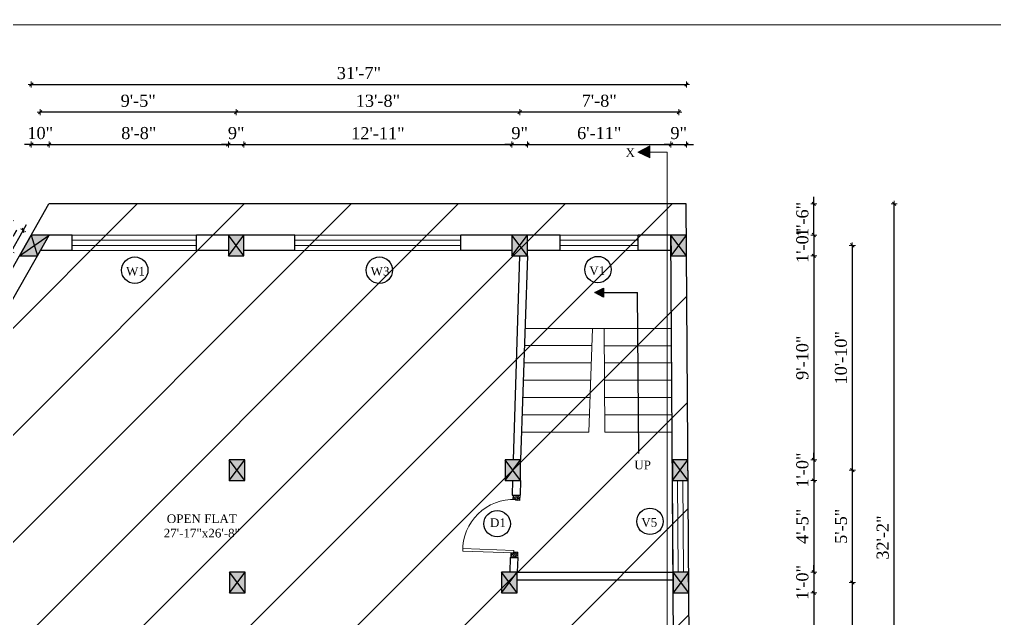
# Model space of a CAD drawing. Header units: inches. Extents: x 6873 to 34015, y -4010 to 8204.
# Drawn here: x 16702 to 17266, y 1274 to 1620 of the extents above; entities that cross this region are included whole.
import ezdxf

# ---------------------------------------------------------------- set-up
doc = ezdxf.new("R2010")
doc.units = ezdxf.units.IN
doc.header["$LTSCALE"] = 5
doc.header["$MEASUREMENT"] = 0
for name, color, linetype, lineweight in [('A-WALL', 7, 'Continuous', 9), ('Dimension', 7, 'Continuous', 18), ('DOOR', 62, 'Continuous', 0), ('Dw', 2, 'Continuous', 18), ('ele1', 21, 'Continuous', 20), ('tefriş', 30, 'Continuous', 9)]:
    doc.layers.add(name, color=color, linetype=linetype, lineweight=lineweight)
doc.layers.add('dim line', color=7, linetype='Continuous', lineweight=15, true_color=0xfab2b2)
doc.layers.add('TEXT', color=6, linetype='Continuous')
doc.layers.add('WALL', color=7, linetype='Continuous')
doc.styles.add('ordinary', font='times.ttf')
doc.dimstyles.new('Copy of 96', dxfattribs={"dimtxt": 7, "dimasz": 4, "dimexe": 0.5, "dimexo": 0.5, "dimgap": 3, "dimtad": 1, "dimdec": 1, "dimzin": 11, "dimdsep": 46, "dimlunit": 4, "dimtxsty": 'ordinary', "dimblk": 'OBLIQUE', "dimcen": 0.09, "dimse1": 1, "dimse2": 1, "dimclrt": 6, "dimazin": 0, "dimtfac": 1, "dimtdec": 1, "dimtix": 1, "dimtmove": 2, "dimatfit": 3, "dimldrblk": 'leader', "dimfxl": 0.5, "dimfxlon": 1, "dimtolj": 1, "dimtzin": 0, "dimarcsym": 0})

# ---------------------------------------------------------------- blocks, each defined once
blk = doc.blocks.new('C1a')
at = {"color": 1, "ltscale": 5}
for p, q in [((18657.75, 4625.76), (18648.75, 4625.76)), ((18648.75, 4625.76), (18648.82, 4613.76)), ((18657.82, 4613.76), (18657.75, 4625.76)), ((18648.82, 4613.76), (18657.82, 4613.76))]:
    blk.add_line(p, q, dxfattribs=at)
blk = doc.blocks.new('c2a')
at = {"color": 1, "ltscale": 5}
for p, q in [((18091.63, 4625.76), (18084.82, 4613.76)), ((18101.98, 4625.76), (18091.63, 4625.76)), ((18095.17, 4613.76), (18101.98, 4625.76)), ((18084.82, 4613.76), (18095.17, 4613.76))]:
    blk.add_line(p, q, dxfattribs=at)
blk = doc.blocks.new('A$C27B36B59')
at = {"layer": 'DOOR'}
for p, q in [((0, 4), (0, 0)), ((2.5, 4), (0, 4)), ((0, 0), (3, 0)), ((2.5, 2.5), (2.5, 4)), ((3, 2.5), (2.5, 2.5)), ((3, 0), (3, 2.5))]:
    blk.add_line(p, q, dxfattribs=at)
for centre, radius, start, end in [((-1.4, -0.54), 4.75, 22.1411, 72.838), ((1.34, 2.09), 1.64, 45.138, 144.8948), ((2.21, 0.3), 2.49, 83.3149, 152.658), ((0.13, 0.37), 2.05, 349.4875, 93.6805), ((1.96, -0.47), 2.01, 58.7447, 166.495), ((-0.06, 0.32), 1.13, 343.542, 86.947), ((2.08, -0.4), 1.17, 38.2816, 160.1519)]:
    blk.add_arc(centre, radius, start, end, dxfattribs=at)
blk = doc.blocks.new('D2')
at = {"layer": 'DOOR'}
for p, q in [((74473.95, 24047.59), (74473.95, 24018.09)), ((74473.95, 24047.59), (74475.45, 24047.59)), ((74475.45, 24047.59), (74475.45, 24018.13))]:
    blk.add_line(p, q, dxfattribs=at)
blk.add_arc((74473.95, 24047.59), 29.5, 180, 272.9146, dxfattribs=at)
at = {"layer": 'DOOR', "xscale": -1, "rotation": 180}
blk.add_blockref('A$C27B36B59', (74441.95, 24050.09), dxfattribs=at)
at = {"layer": 'DOOR', "rotation": 180}
blk.add_blockref('A$C27B36B59', (74477.95, 24050.09), dxfattribs=at)
blk = doc.blocks.new('x-x')
at = {"ltscale": 5}
for points in [[(11364.03, -701.52), (11364.03, -694.51), (11357.15, -698.09)], [(11364.03, -1135.52), (11364.03, -1128.51), (11357.15, -1132.09)]]:
    blk.add_hatch(color=256, dxfattribs=at).paths.add_polyline_path(points)
for p, q in [((11364.03, -694.51), (11357.15, -698.09)), ((11357.15, -698.09), (11364.03, -701.52)), ((11364.03, -701.52), (11364.03, -694.51)), ((11374.13, -698.09), (11364.03, -698.09)), ((11374.13, -698.09), (11374.13, -1132.09)), ((11364.03, -1128.51), (11357.15, -1132.09)), ((11357.15, -1132.09), (11364.03, -1135.52)), ((11364.03, -1135.52), (11364.03, -1128.51)), ((11374.13, -1132.09), (11364.03, -1132.09))]:
    blk.add_line(p, q, dxfattribs=at)
at = {"layer": 'A-WALL', "color": 1, "ltscale": 5}
blk.add_line((11374.13, -1120.09), (11374.13, -1132.09), dxfattribs=at)
at = {"layer": 'TEXT', "style": 'ordinary'}
for p in [(11350.08, -700.97), (11350.08, -1134.1)]:
    blk.add_text('X', height=5, dxfattribs=at).set_placement(p)
blk = doc.blocks.new('oblique')
at = {"color": 0, "lineweight": -2}
blk.add_line((0.25, 0.25), (-0.25, -0.25), dxfattribs=at)
at = {"layer": 'dim line', "lineweight": 9}
for p, q in [((-0.4375, 0), (0.4375, 0)), ((0, 0.4375), (0, -0.4375))]:
    blk.add_line(p, q, dxfattribs=at)
blk = doc.blocks.new('*D130')
at = {"layer": 'A-WALL', "color": 0, "lineweight": -2, "ltscale": 50, "transparency": 16777216}
for p, q in [((16704.02, 1498), (16706, 1501.48)), ((16697.21, 1486), (16704.02, 1498)), ((16697.21, 1486), (16695.24, 1482.53))]:
    blk.add_line(p, q, dxfattribs=at)
at = {"layer": 'Defpoints', "color": 0, "ltscale": 50, "transparency": 16777216}
for p in [(16704.02, 1498), (16708.67, 1495.37), (16701.86, 1483.37)]:
    blk.add_point(p, dxfattribs=at)
at = {"layer": 'A-WALL', "color": 0, "lineweight": -2, "ltscale": 50, "transparency": 16777216, "xscale": 4, "yscale": 4, "zscale": 4}
for p, rotation in [((16704.02, 1498), 240.4114854943304), ((16697.21, 1486), 60.41148549433034)]:
    blk.add_blockref('oblique', p, dxfattribs=dict(at, rotation=rotation))
at = {"layer": 'A-WALL', "color": 6, "ltscale": 50, "transparency": 16777216, "insert": (16694.97, 1495.21), "char_height": 7, "attachment_point": 5, "rotation": 60.4115, "style": 'ordinary'}
blk.add_mtext('\\A1;1\'-2"', dxfattribs=at)
blk = doc.blocks.new('_OBLIQUE')
at = {"color": 0, "linetype": 'ByBlock'}
blk.add_line((-0.5, -0.5), (0.5, 0.5), dxfattribs=at)
blk = doc.blocks.new('leader')
at = {"layer": 'Dimension'}
for p, q in [((0, -4.33), (0, 4.33)), ((-4.42, 0), (4.42, 0))]:
    blk.add_line(p, q, dxfattribs=at)
blk = doc.blocks.new('*D131')
at = {"layer": 'A-WALL', "color": 0, "lineweight": -2, "ltscale": 50, "transparency": 16777216}
blk.add_line((16685.13, 1500.8), (16574.41, 1305.8), dxfattribs=at)
at = {"layer": 'Defpoints', "color": 0, "ltscale": 50, "transparency": 16777216}
for p in [(16705.26, 1489.37), (16574.41, 1305.8), (16594.54, 1294.37)]:
    blk.add_point(p, dxfattribs=at)
at = {"layer": 'A-WALL', "color": 0, "lineweight": -2, "ltscale": 50, "transparency": 16777216, "xscale": 4, "yscale": 4, "zscale": 4}
for p, rotation in [((16685.13, 1500.8), 60.41148549426831), ((16574.41, 1305.8), 240.4114854942683)]:
    blk.add_blockref('oblique', p, dxfattribs=dict(at, rotation=rotation))
at = {"layer": 'A-WALL', "color": 6, "ltscale": 50, "transparency": 16777216, "insert": (16624.06, 1406.54), "char_height": 7, "attachment_point": 5, "rotation": 60.4115, "style": 'ordinary'}
blk.add_mtext('\\A1;18\'-8"', dxfattribs=at)
blk = doc.blocks.new('*D133')
at = {"layer": 'A-WALL', "color": 0, "lineweight": -2, "ltscale": 50, "transparency": 16777216}
blk.add_line((16482.38, 1176.88), (16674.3, 1514.88), dxfattribs=at)
at = {"layer": 'Defpoints', "color": 0, "ltscale": 50, "transparency": 16777216}
for p in [(16674.3, 1514.88), (16708.67, 1495.37), (16516.75, 1157.37)]:
    blk.add_point(p, dxfattribs=at)
at = {"layer": 'A-WALL', "color": 0, "lineweight": -2, "ltscale": 50, "transparency": 16777216, "xscale": 4, "yscale": 4, "zscale": 4}
for p, rotation in [((16674.3, 1514.88), 60.41148549426792), ((16482.38, 1176.88), 240.4114854942679)]:
    blk.add_blockref('oblique', p, dxfattribs=dict(at, rotation=rotation))
at = {"layer": 'A-WALL', "color": 6, "ltscale": 50, "transparency": 16777216, "insert": (16572.63, 1349.12), "char_height": 7, "attachment_point": 5, "rotation": 60.4115, "style": 'ordinary'}
blk.add_mtext('\\A1;32\'-5"', dxfattribs=at)
blk = doc.blocks.new('*D134')
at = {"layer": 'A-WALL', "color": 0, "lineweight": -2, "ltscale": 50, "transparency": 16777216}
for p, q in [((16708.67, 1547.74), (16704.67, 1547.74)), ((16708.67, 1547.74), (16719.02, 1547.74)), ((16719.02, 1547.74), (16723.02, 1547.74))]:
    blk.add_line(p, q, dxfattribs=at)
at = {"layer": 'Defpoints', "color": 0, "ltscale": 50, "transparency": 16777216}
for p in [(16719.02, 1547.74), (16708.67, 1495.37), (16719.02, 1495.37)]:
    blk.add_point(p, dxfattribs=at)
at = {"layer": 'A-WALL', "color": 0, "lineweight": -2, "ltscale": 50, "transparency": 16777216, "xscale": 4, "yscale": 4, "zscale": 4}
blk.add_blockref('oblique', (16708.67, 1547.74), dxfattribs=at)
at = {"layer": 'A-WALL', "color": 0, "lineweight": -2, "ltscale": 50, "transparency": 16777216, "xscale": 4, "yscale": 4, "zscale": 4, "rotation": 180}
blk.add_blockref('oblique', (16719.02, 1547.74), dxfattribs=at)
at = {"layer": 'A-WALL', "color": 6, "ltscale": 50, "transparency": 16777216, "insert": (16713.84, 1554.3), "char_height": 7, "attachment_point": 5, "style": 'ordinary'}
blk.add_mtext('\\A1;10"', dxfattribs=at)
blk = doc.blocks.new('*D135')
at = {"layer": 'A-WALL', "color": 0, "lineweight": -2, "ltscale": 50, "transparency": 16777216}
blk.add_line((16719.02, 1547.74), (16822.67, 1547.74), dxfattribs=at)
at = {"layer": 'Defpoints', "color": 0, "ltscale": 50, "transparency": 16777216}
for p in [(16822.67, 1547.74), (16719.02, 1495.37), (16822.67, 1495.37)]:
    blk.add_point(p, dxfattribs=at)
at = {"layer": 'A-WALL', "color": 0, "lineweight": -2, "ltscale": 50, "transparency": 16777216, "xscale": 4, "yscale": 4, "zscale": 4}
for p, rotation in [((16719.02, 1547.74), 180.0000000000261), ((16822.67, 1547.74), 2.605510395054913e-11)]:
    blk.add_blockref('oblique', p, dxfattribs=dict(at, rotation=rotation))
at = {"layer": 'A-WALL', "color": 6, "ltscale": 50, "transparency": 16777216, "insert": (16770.84, 1554.3), "char_height": 7, "attachment_point": 5, "style": 'ordinary'}
blk.add_mtext('\\A1;8\'-8"', dxfattribs=at)
blk = doc.blocks.new('*D136')
at = {"layer": 'A-WALL', "color": 0, "lineweight": -2, "ltscale": 50, "transparency": 16777216}
for p, q in [((16822.67, 1547.74), (16818.67, 1547.74)), ((16822.67, 1547.74), (16831.67, 1547.74)), ((16831.67, 1547.74), (16835.67, 1547.74))]:
    blk.add_line(p, q, dxfattribs=at)
at = {"layer": 'Defpoints', "color": 0, "ltscale": 50, "transparency": 16777216}
for p in [(16831.67, 1547.74), (16822.67, 1495.37), (16831.67, 1495.37)]:
    blk.add_point(p, dxfattribs=at)
at = {"layer": 'A-WALL', "color": 0, "lineweight": -2, "ltscale": 50, "transparency": 16777216, "xscale": 4, "yscale": 4, "zscale": 4}
for p, rotation in [((16822.67, 1547.74), 2.605915483400167e-11), ((16831.67, 1547.74), 180.0000000000261)]:
    blk.add_blockref('oblique', p, dxfattribs=dict(at, rotation=rotation))
at = {"layer": 'A-WALL', "color": 6, "ltscale": 50, "transparency": 16777216, "insert": (16827.17, 1554.31), "char_height": 7, "attachment_point": 5, "style": 'ordinary'}
blk.add_mtext('\\A1;9"', dxfattribs=at)
blk = doc.blocks.new('*D137')
at = {"layer": 'A-WALL', "color": 0, "lineweight": -2, "ltscale": 50, "transparency": 16777216}
blk.add_line((16831.67, 1547.74), (16986.67, 1547.74), dxfattribs=at)
at = {"layer": 'Defpoints', "color": 0, "ltscale": 50, "transparency": 16777216}
for p in [(16986.67, 1547.74), (16831.67, 1495.37), (16986.67, 1495.37)]:
    blk.add_point(p, dxfattribs=at)
at = {"layer": 'A-WALL', "color": 0, "lineweight": -2, "ltscale": 50, "transparency": 16777216, "xscale": 4, "yscale": 4, "zscale": 4}
for p, rotation in [((16831.67, 1547.74), 180.0000000000261), ((16986.67, 1547.74), 2.605510395054913e-11)]:
    blk.add_blockref('oblique', p, dxfattribs=dict(at, rotation=rotation))
at = {"layer": 'A-WALL', "color": 6, "ltscale": 50, "transparency": 16777216, "insert": (16909.17, 1554.24), "char_height": 7, "attachment_point": 5, "style": 'ordinary'}
blk.add_mtext('\\A1;12\'-11"', dxfattribs=at)
blk = doc.blocks.new('*D138')
at = {"layer": 'A-WALL', "color": 0, "lineweight": -2, "ltscale": 50, "transparency": 16777216}
for p, q in [((16986.67, 1547.74), (16982.67, 1547.74)), ((16986.67, 1547.74), (16995.67, 1547.74)), ((16995.67, 1547.74), (16999.67, 1547.74))]:
    blk.add_line(p, q, dxfattribs=at)
at = {"layer": 'Defpoints', "color": 0, "ltscale": 50, "transparency": 16777216}
for p in [(16995.67, 1547.74), (16986.67, 1495.37), (16995.67, 1495.37)]:
    blk.add_point(p, dxfattribs=at)
at = {"layer": 'A-WALL', "color": 0, "lineweight": -2, "ltscale": 50, "transparency": 16777216, "xscale": 4, "yscale": 4, "zscale": 4}
for p, rotation in [((16986.67, 1547.74), 2.605915483400167e-11), ((16995.67, 1547.74), 180.0000000000261)]:
    blk.add_blockref('oblique', p, dxfattribs=dict(at, rotation=rotation))
at = {"layer": 'A-WALL', "color": 6, "ltscale": 50, "transparency": 16777216, "insert": (16991.17, 1554.31), "char_height": 7, "attachment_point": 5, "style": 'ordinary'}
blk.add_mtext('\\A1;9"', dxfattribs=at)
blk = doc.blocks.new('*D139')
at = {"layer": 'A-WALL', "color": 0, "lineweight": -2, "ltscale": 50, "transparency": 16777216}
blk.add_line((16995.67, 1547.74), (17078.67, 1547.74), dxfattribs=at)
at = {"layer": 'Defpoints', "color": 0, "ltscale": 50, "transparency": 16777216}
for p in [(17078.67, 1547.74), (16995.67, 1495.37), (17078.67, 1495.37)]:
    blk.add_point(p, dxfattribs=at)
at = {"layer": 'A-WALL', "color": 0, "lineweight": -2, "ltscale": 50, "transparency": 16777216, "xscale": 4, "yscale": 4, "zscale": 4}
for p, rotation in [((16995.67, 1547.74), 180.0000000000261), ((17078.67, 1547.74), 2.605510395054913e-11)]:
    blk.add_blockref('oblique', p, dxfattribs=dict(at, rotation=rotation))
at = {"layer": 'A-WALL', "color": 6, "ltscale": 50, "transparency": 16777216, "insert": (17037.17, 1554.3), "char_height": 7, "attachment_point": 5, "style": 'ordinary'}
blk.add_mtext('\\A1;6\'-11"', dxfattribs=at)
blk = doc.blocks.new('*D140')
at = {"layer": 'A-WALL', "color": 0, "lineweight": -2, "ltscale": 50, "transparency": 16777216}
for p, q in [((17078.67, 1547.74), (17074.67, 1547.74)), ((17078.67, 1547.74), (17087.67, 1547.74)), ((17087.67, 1547.74), (17091.67, 1547.74))]:
    blk.add_line(p, q, dxfattribs=at)
at = {"layer": 'Defpoints', "color": 0, "ltscale": 50, "transparency": 16777216}
for p in [(17087.67, 1547.74), (17078.67, 1495.37), (17087.67, 1495.37)]:
    blk.add_point(p, dxfattribs=at)
at = {"layer": 'A-WALL', "color": 0, "lineweight": -2, "ltscale": 50, "transparency": 16777216, "xscale": 4, "yscale": 4, "zscale": 4}
for p, rotation in [((17078.67, 1547.74), 2.605915483400167e-11), ((17087.67, 1547.74), 180.0000000000261)]:
    blk.add_blockref('oblique', p, dxfattribs=dict(at, rotation=rotation))
at = {"layer": 'A-WALL', "color": 6, "ltscale": 50, "transparency": 16777216, "insert": (17083.17, 1554.31), "char_height": 7, "attachment_point": 5, "style": 'ordinary'}
blk.add_mtext('\\A1;9"', dxfattribs=at)
blk = doc.blocks.new('*D141')
at = {"layer": 'A-WALL', "color": 0, "lineweight": -2, "ltscale": 50, "transparency": 16777216}
blk.add_line((17083.17, 1566.42), (16991.17, 1566.42), dxfattribs=at)
at = {"layer": 'Defpoints', "color": 0, "ltscale": 50, "transparency": 16777216}
for p in [(16991.17, 1566.42), (16991.17, 1495.37), (17083.17, 1495.37)]:
    blk.add_point(p, dxfattribs=at)
at = {"layer": 'A-WALL', "color": 0, "lineweight": -2, "ltscale": 50, "transparency": 16777216, "xscale": 4, "yscale": 4, "zscale": 4, "rotation": 180}
blk.add_blockref('oblique', (16991.17, 1566.42), dxfattribs=at)
at = {"layer": 'A-WALL', "color": 0, "lineweight": -2, "ltscale": 50, "transparency": 16777216, "xscale": 4, "yscale": 4, "zscale": 4}
blk.add_blockref('oblique', (17083.17, 1566.42), dxfattribs=at)
at = {"layer": 'A-WALL', "color": 6, "ltscale": 50, "transparency": 16777216, "insert": (17037.17, 1572.99), "char_height": 7, "attachment_point": 5, "style": 'ordinary'}
blk.add_mtext('\\A1;7\'-8"', dxfattribs=at)
blk = doc.blocks.new('*D142')
at = {"layer": 'A-WALL', "color": 0, "lineweight": -2, "ltscale": 50, "transparency": 16777216}
blk.add_line((16991.17, 1566.42), (16827.17, 1566.42), dxfattribs=at)
at = {"layer": 'Defpoints', "color": 0, "ltscale": 50, "transparency": 16777216}
for p in [(16827.17, 1566.42), (16827.17, 1495.37), (16991.17, 1495.37)]:
    blk.add_point(p, dxfattribs=at)
at = {"layer": 'A-WALL', "color": 0, "lineweight": -2, "ltscale": 50, "transparency": 16777216, "xscale": 4, "yscale": 4, "zscale": 4, "rotation": 180}
blk.add_blockref('oblique', (16827.17, 1566.42), dxfattribs=at)
at = {"layer": 'A-WALL', "color": 0, "lineweight": -2, "ltscale": 50, "transparency": 16777216, "xscale": 4, "yscale": 4, "zscale": 4}
blk.add_blockref('oblique', (16991.17, 1566.42), dxfattribs=at)
at = {"layer": 'A-WALL', "color": 6, "ltscale": 50, "transparency": 16777216, "insert": (16909.17, 1572.98), "char_height": 7, "attachment_point": 5, "style": 'ordinary'}
blk.add_mtext('\\A1;13\'-8"', dxfattribs=at)
blk = doc.blocks.new('*D143')
at = {"layer": 'A-WALL', "color": 0, "lineweight": -2, "ltscale": 50, "transparency": 16777216}
blk.add_line((16827.17, 1566.42), (16713.84, 1566.42), dxfattribs=at)
at = {"layer": 'Defpoints', "color": 0, "ltscale": 50, "transparency": 16777216}
for p in [(16713.84, 1566.42), (16713.84, 1495.37), (16827.17, 1495.37)]:
    blk.add_point(p, dxfattribs=at)
at = {"layer": 'A-WALL', "color": 0, "lineweight": -2, "ltscale": 50, "transparency": 16777216, "xscale": 4, "yscale": 4, "zscale": 4, "rotation": 180}
blk.add_blockref('oblique', (16713.84, 1566.42), dxfattribs=at)
at = {"layer": 'A-WALL', "color": 0, "lineweight": -2, "ltscale": 50, "transparency": 16777216, "xscale": 4, "yscale": 4, "zscale": 4}
blk.add_blockref('oblique', (16827.17, 1566.42), dxfattribs=at)
at = {"layer": 'A-WALL', "color": 6, "ltscale": 50, "transparency": 16777216, "insert": (16770.51, 1572.99), "char_height": 7, "attachment_point": 5, "style": 'ordinary'}
blk.add_mtext('\\A1;9\'-5"', dxfattribs=at)
blk = doc.blocks.new('*D144')
at = {"layer": 'A-WALL', "color": 0, "lineweight": -2, "ltscale": 50, "transparency": 16777216}
blk.add_line((16708.67, 1582.43), (17087.67, 1582.43), dxfattribs=at)
at = {"layer": 'Defpoints', "color": 0, "ltscale": 50, "transparency": 16777216}
for p in [(17087.67, 1582.43), (16708.67, 1495.37), (17087.67, 1495.37)]:
    blk.add_point(p, dxfattribs=at)
at = {"layer": 'A-WALL', "color": 0, "lineweight": -2, "ltscale": 50, "transparency": 16777216, "xscale": 4, "yscale": 4, "zscale": 4, "rotation": 180}
blk.add_blockref('oblique', (16708.67, 1582.43), dxfattribs=at)
at = {"layer": 'A-WALL', "color": 0, "lineweight": -2, "ltscale": 50, "transparency": 16777216, "xscale": 4, "yscale": 4, "zscale": 4}
blk.add_blockref('oblique', (17087.67, 1582.43), dxfattribs=at)
at = {"layer": 'A-WALL', "color": 6, "ltscale": 50, "transparency": 16777216, "insert": (16898.17, 1589), "char_height": 7, "attachment_point": 5, "style": 'ordinary'}
blk.add_mtext('\\A1;31\'-7"', dxfattribs=at)
blk = doc.blocks.new('*D154')
at = {"layer": 'A-WALL', "color": 0, "lineweight": -2, "ltscale": 50, "transparency": 16777216}
for p, q in [((17161.27, 1495.37), (17161.27, 1499.37)), ((17161.27, 1495.37), (17161.27, 1483.37)), ((17161.27, 1483.37), (17161.27, 1479.37))]:
    blk.add_line(p, q, dxfattribs=at)
at = {"layer": 'Defpoints', "color": 0, "ltscale": 50, "transparency": 16777216}
for p in [(17087.67, 1495.37), (17087.74, 1483.37), (17161.27, 1483.37)]:
    blk.add_point(p, dxfattribs=at)
at = {"layer": 'A-WALL', "color": 0, "lineweight": -2, "ltscale": 50, "transparency": 16777216, "xscale": 4, "yscale": 4, "zscale": 4}
for p, rotation in [((17161.27, 1495.37), 270), ((17161.27, 1483.37), 90)]:
    blk.add_blockref('oblique', p, dxfattribs=dict(at, rotation=rotation))
at = {"layer": 'A-WALL', "color": 6, "ltscale": 50, "transparency": 16777216, "insert": (17154.71, 1489.37), "char_height": 7, "attachment_point": 5, "rotation": 90, "style": 'ordinary'}
blk.add_mtext('\\A1;1\'-0"', dxfattribs=at)
blk = doc.blocks.new('*D155')
at = {"layer": 'A-WALL', "color": 0, "lineweight": -2, "ltscale": 50, "transparency": 16777216}
blk.add_line((17161.27, 1483.37), (17161.27, 1365.37), dxfattribs=at)
at = {"layer": 'Defpoints', "color": 0, "ltscale": 50, "transparency": 16777216}
for p in [(17087.74, 1483.37), (17088.47, 1365.37), (17161.27, 1365.37)]:
    blk.add_point(p, dxfattribs=at)
at = {"layer": 'A-WALL', "color": 0, "lineweight": -2, "ltscale": 50, "transparency": 16777216, "xscale": 4, "yscale": 4, "zscale": 4}
for p, rotation in [((17161.27, 1483.37), 90), ((17161.27, 1365.37), 270)]:
    blk.add_blockref('oblique', p, dxfattribs=dict(at, rotation=rotation))
at = {"layer": 'A-WALL', "color": 6, "ltscale": 50, "transparency": 16777216, "insert": (17154.7, 1424.37), "char_height": 7, "attachment_point": 5, "rotation": 90, "style": 'ordinary'}
blk.add_mtext('\\A1;9\'-10"', dxfattribs=at)
blk = doc.blocks.new('*D156')
at = {"layer": 'A-WALL', "color": 0, "lineweight": -2, "ltscale": 50, "transparency": 16777216}
for p, q in [((17161.27, 1365.37), (17161.27, 1369.37)), ((17161.27, 1365.37), (17161.27, 1353.37)), ((17161.27, 1353.37), (17161.27, 1349.37))]:
    blk.add_line(p, q, dxfattribs=at)
at = {"layer": 'Defpoints', "color": 0, "ltscale": 50, "transparency": 16777216}
for p in [(17088.47, 1365.37), (17088.54, 1353.37), (17161.27, 1353.37)]:
    blk.add_point(p, dxfattribs=at)
at = {"layer": 'A-WALL', "color": 0, "lineweight": -2, "ltscale": 50, "transparency": 16777216, "xscale": 4, "yscale": 4, "zscale": 4}
for p, rotation in [((17161.27, 1365.37), 270), ((17161.27, 1353.37), 90)]:
    blk.add_blockref('oblique', p, dxfattribs=dict(at, rotation=rotation))
at = {"layer": 'A-WALL', "color": 6, "ltscale": 50, "transparency": 16777216, "insert": (17154.71, 1359.37), "char_height": 7, "attachment_point": 5, "rotation": 90, "style": 'ordinary'}
blk.add_mtext('\\A1;1\'-0"', dxfattribs=at)
blk = doc.blocks.new('*D157')
at = {"layer": 'A-WALL', "color": 0, "lineweight": -2, "ltscale": 50, "transparency": 16777216}
blk.add_line((17161.27, 1353.37), (17161.27, 1300.37), dxfattribs=at)
at = {"layer": 'Defpoints', "color": 0, "ltscale": 50, "transparency": 16777216}
for p in [(17088.54, 1353.37), (17088.87, 1300.37), (17161.27, 1300.37)]:
    blk.add_point(p, dxfattribs=at)
at = {"layer": 'A-WALL', "color": 0, "lineweight": -2, "ltscale": 50, "transparency": 16777216, "xscale": 4, "yscale": 4, "zscale": 4}
for p, rotation in [((17161.27, 1353.37), 90), ((17161.27, 1300.37), 270)]:
    blk.add_blockref('oblique', p, dxfattribs=dict(at, rotation=rotation))
at = {"layer": 'A-WALL', "color": 6, "ltscale": 50, "transparency": 16777216, "insert": (17154.71, 1326.87), "char_height": 7, "attachment_point": 5, "rotation": 90, "style": 'ordinary'}
blk.add_mtext('\\A1;4\'-5"', dxfattribs=at)
blk = doc.blocks.new('*D158')
at = {"layer": 'A-WALL', "color": 0, "lineweight": -2, "ltscale": 50, "transparency": 16777216}
for p, q in [((17161.27, 1300.37), (17161.27, 1304.37)), ((17161.27, 1300.37), (17161.27, 1288.37)), ((17161.27, 1288.37), (17161.27, 1284.37))]:
    blk.add_line(p, q, dxfattribs=at)
at = {"layer": 'Defpoints', "color": 0, "ltscale": 50, "transparency": 16777216}
for p in [(17088.87, 1300.37), (17088.94, 1288.37), (17161.27, 1288.37)]:
    blk.add_point(p, dxfattribs=at)
at = {"layer": 'A-WALL', "color": 0, "lineweight": -2, "ltscale": 50, "transparency": 16777216, "xscale": 4, "yscale": 4, "zscale": 4}
for p, rotation in [((17161.27, 1300.37), 270), ((17161.27, 1288.37), 90)]:
    blk.add_blockref('oblique', p, dxfattribs=dict(at, rotation=rotation))
at = {"layer": 'A-WALL', "color": 6, "ltscale": 50, "transparency": 16777216, "insert": (17154.71, 1294.37), "char_height": 7, "attachment_point": 5, "rotation": 90, "style": 'ordinary'}
blk.add_mtext('\\A1;1\'-0"', dxfattribs=at)
blk = doc.blocks.new('*D159')
at = {"layer": 'A-WALL', "color": 0, "lineweight": -2, "ltscale": 50, "transparency": 16777216}
blk.add_line((17161.27, 1288.37), (17161.27, 1169.37), dxfattribs=at)
at = {"layer": 'Defpoints', "color": 0, "ltscale": 50, "transparency": 16777216}
for p in [(17088.94, 1288.37), (17089.67, 1169.37), (17161.27, 1169.37)]:
    blk.add_point(p, dxfattribs=at)
at = {"layer": 'A-WALL', "color": 0, "lineweight": -2, "ltscale": 50, "transparency": 16777216, "xscale": 4, "yscale": 4, "zscale": 4}
for p, rotation in [((17161.27, 1288.37), 90), ((17161.27, 1169.37), 270)]:
    blk.add_blockref('oblique', p, dxfattribs=dict(at, rotation=rotation))
at = {"layer": 'A-WALL', "color": 6, "ltscale": 50, "transparency": 16777216, "insert": (17154.7, 1228.87), "char_height": 7, "attachment_point": 5, "rotation": 90, "style": 'ordinary'}
blk.add_mtext('\\A1;9\'-11"', dxfattribs=at)
blk = doc.blocks.new('*D161')
at = {"layer": 'A-WALL', "color": 0, "lineweight": -2, "ltscale": 50, "transparency": 16777216}
blk.add_line((17183.58, 1489.37), (17183.58, 1359.37), dxfattribs=at)
at = {"layer": 'Defpoints', "color": 0, "ltscale": 50, "transparency": 16777216}
for p in [(17087.71, 1489.37), (17088.51, 1359.37), (17183.58, 1359.37)]:
    blk.add_point(p, dxfattribs=at)
at = {"layer": 'A-WALL', "color": 0, "lineweight": -2, "ltscale": 50, "transparency": 16777216, "xscale": 4, "yscale": 4, "zscale": 4}
for p, rotation in [((17183.58, 1489.37), 90), ((17183.58, 1359.37), 270)]:
    blk.add_blockref('oblique', p, dxfattribs=dict(at, rotation=rotation))
at = {"layer": 'A-WALL', "color": 6, "ltscale": 50, "transparency": 16777216, "insert": (17177.02, 1424.37), "char_height": 7, "attachment_point": 5, "rotation": 90, "style": 'ordinary'}
blk.add_mtext('\\A1;10\'-10"', dxfattribs=at)
blk = doc.blocks.new('*D162')
at = {"layer": 'A-WALL', "color": 0, "lineweight": -2, "ltscale": 50, "transparency": 16777216}
blk.add_line((17183.58, 1359.37), (17183.58, 1294.37), dxfattribs=at)
at = {"layer": 'Defpoints', "color": 0, "ltscale": 50, "transparency": 16777216}
for p in [(17088.51, 1359.37), (17088.91, 1294.37), (17183.58, 1294.37)]:
    blk.add_point(p, dxfattribs=at)
at = {"layer": 'A-WALL', "color": 0, "lineweight": -2, "ltscale": 50, "transparency": 16777216, "xscale": 4, "yscale": 4, "zscale": 4}
for p, rotation in [((17183.58, 1359.37), 90), ((17183.58, 1294.37), 270)]:
    blk.add_blockref('oblique', p, dxfattribs=dict(at, rotation=rotation))
at = {"layer": 'A-WALL', "color": 6, "ltscale": 50, "transparency": 16777216, "insert": (17177.02, 1326.87), "char_height": 7, "attachment_point": 5, "rotation": 90, "style": 'ordinary'}
blk.add_mtext('\\A1;5\'-5"', dxfattribs=at)
blk = doc.blocks.new('*D163')
at = {"layer": 'A-WALL', "color": 0, "lineweight": -2, "ltscale": 50, "transparency": 16777216}
blk.add_line((17183.58, 1294.37), (17183.58, 1163.37), dxfattribs=at)
at = {"layer": 'Defpoints', "color": 0, "ltscale": 50, "transparency": 16777216}
for p in [(17088.91, 1294.37), (17089.71, 1163.37), (17183.58, 1163.37)]:
    blk.add_point(p, dxfattribs=at)
at = {"layer": 'A-WALL', "color": 0, "lineweight": -2, "ltscale": 50, "transparency": 16777216, "xscale": 4, "yscale": 4, "zscale": 4}
for p, rotation in [((17183.58, 1294.37), 90), ((17183.58, 1163.37), 270)]:
    blk.add_blockref('oblique', p, dxfattribs=dict(at, rotation=rotation))
at = {"layer": 'A-WALL', "color": 6, "ltscale": 50, "transparency": 16777216, "insert": (17177.02, 1228.87), "char_height": 7, "attachment_point": 5, "rotation": 90, "style": 'ordinary'}
blk.add_mtext('\\A1;10\'-11"', dxfattribs=at)
blk = doc.blocks.new('*D164')
at = {"layer": 'A-WALL', "color": 0, "lineweight": -2, "ltscale": 50, "transparency": 16777216}
blk.add_line((17207.73, 1127.37), (17207.73, 1513.37), dxfattribs=at)
at = {"layer": 'Defpoints', "color": 0, "ltscale": 50, "transparency": 16777216}
for p in [(17087.56, 1513.37), (17207.73, 1513.37), (17089.93, 1127.37)]:
    blk.add_point(p, dxfattribs=at)
at = {"layer": 'A-WALL', "color": 0, "lineweight": -2, "ltscale": 50, "transparency": 16777216, "xscale": 4, "yscale": 4, "zscale": 4}
for p, rotation in [((17207.73, 1513.37), 90), ((17207.73, 1127.37), 270)]:
    blk.add_blockref('oblique', p, dxfattribs=dict(at, rotation=rotation))
at = {"layer": 'A-WALL', "color": 6, "ltscale": 50, "transparency": 16777216, "insert": (17201.17, 1320.37), "char_height": 7, "attachment_point": 5, "rotation": 90, "style": 'ordinary'}
blk.add_mtext('\\A1;32\'-2"', dxfattribs=at)
blk = doc.blocks.new('*D262')
at = {"layer": 'A-WALL', "color": 0, "lineweight": -2, "ltscale": 50, "transparency": 16777216}
for p, q in [((17161.27, 1513.37), (17161.27, 1517.37)), ((17161.27, 1495.37), (17161.27, 1513.37)), ((17161.27, 1495.37), (17161.27, 1491.37))]:
    blk.add_line(p, q, dxfattribs=at)
at = {"layer": 'Defpoints', "color": 0, "ltscale": 50, "transparency": 16777216}
for p in [(17087.67, 1513.37), (17161.27, 1513.37), (17087.67, 1495.37)]:
    blk.add_point(p, dxfattribs=at)
at = {"layer": 'A-WALL', "color": 0, "lineweight": -2, "ltscale": 50, "transparency": 16777216, "xscale": 4, "yscale": 4, "zscale": 4}
for p, rotation in [((17161.27, 1513.37), 270), ((17161.27, 1495.37), 90)]:
    blk.add_blockref('oblique', p, dxfattribs=dict(at, rotation=rotation))
at = {"layer": 'A-WALL', "color": 6, "ltscale": 50, "transparency": 16777216, "insert": (17154.71, 1504.37), "char_height": 7, "attachment_point": 5, "rotation": 90, "style": 'ordinary'}
blk.add_mtext('\\A1;1\'-6"', dxfattribs=at)

msp = doc.modelspace()

# ---------------------------------------------------------------- hatches: boundary and pattern name
at = {"layer": 'WALL', "linetype": 'ByBlock', "ltscale": 5, "true_color": 0xf8991e}
h = msp.add_hatch(dxfattribs=at)
h.set_pattern_fill('ANSI31', color=30, scale=350)
h.set_pattern_definition([(45, (9223.244, 3742.42), (-30.93592, 30.93592), [])])
h.paths.add_polyline_path([(16499.71, 1127.37), (16718.89, 1513.37), (17087.56, 1513.37), (17089.16, 1253.37), (17137.75, 1253.37), (17137.75, 1163.37), (17089.75, 1163.37), (17089.75, 1127.37)])
h = msp.add_hatch(color=30, dxfattribs=at)
h.dxf.hatch_style = 1
h.paths.add_polyline_path([(16710.44, 1489.37), (16712.21, 1483.37), (16719.02, 1495.37)])
h.paths.add_polyline_path([(16710.44, 1489.37), (16719.02, 1495.37), (16708.67, 1495.37)])
h.paths.add_polyline_path([(16708.67, 1495.37), (16701.86, 1483.37), (16710.44, 1489.37)])
h.paths.add_polyline_path([(16710.44, 1489.37), (16701.86, 1483.37), (16712.21, 1483.37)])
h = msp.add_hatch(color=30, dxfattribs=at)
h.dxf.hatch_style = 1
h.paths.add_polyline_path([(16827.17, 1489.37), (16822.67, 1483.37), (16831.67, 1483.37)])
h.paths.add_polyline_path([(16831.67, 1483.37), (16831.67, 1495.37), (16827.17, 1489.37)])
h.paths.add_polyline_path([(16827.17, 1489.37), (16831.67, 1495.37), (16822.67, 1495.37)])
h.paths.add_polyline_path([(16822.67, 1495.37), (16822.67, 1483.37), (16827.17, 1489.37)])
h = msp.add_hatch(color=30, dxfattribs=at)
h.dxf.hatch_style = 1
h.paths.add_polyline_path([(16991.17, 1489.37), (16986.67, 1483.37), (16995.67, 1483.37)])
h.paths.add_polyline_path([(16995.67, 1483.37), (16995.67, 1495.37), (16991.17, 1489.37)])
h.paths.add_polyline_path([(16991.17, 1489.37), (16995.67, 1495.37), (16986.67, 1495.37)])
h.paths.add_polyline_path([(16986.67, 1495.37), (16986.67, 1483.37), (16991.17, 1489.37)])
h = msp.add_hatch(color=30, dxfattribs=at)
h.dxf.hatch_style = 1
h.paths.add_polyline_path([(17087.74, 1483.37), (17083.21, 1489.37), (17078.74, 1483.37)])
h.paths.add_polyline_path([(17087.74, 1483.37), (17087.67, 1495.37), (17083.21, 1489.37)])
h.paths.add_polyline_path([(17087.67, 1495.37), (17078.67, 1495.37), (17083.21, 1489.37)])
h.paths.add_polyline_path([(17083.21, 1489.37), (17078.67, 1495.37), (17078.74, 1483.37)])
at = {"layer": 'WALL', "linetype": 'ByBlock', "ltscale": 5}
msp.add_hatch(color=2, dxfattribs=at).paths.add_polyline_path([(17034.7, 1462.2), (17039.56, 1464.6), (17039.56, 1459.36)])
at = {"layer": 'WALL', "linetype": 'ByBlock', "ltscale": 5, "true_color": 0xf8991e}
h = msp.add_hatch(color=30, dxfattribs=at)
h.dxf.hatch_style = 1
h.paths.add_polyline_path([(16827.6, 1359.37), (16823.1, 1353.37), (16832.1, 1353.37)])
h.paths.add_polyline_path([(16832.1, 1353.37), (16832.1, 1365.37), (16827.6, 1359.37)])
h.paths.add_polyline_path([(16827.6, 1359.37), (16832.1, 1365.37), (16823.1, 1365.37)])
h.paths.add_polyline_path([(16823.1, 1365.37), (16823.1, 1353.37), (16827.6, 1359.37)])
h = msp.add_hatch(color=30, dxfattribs=at)
h.dxf.hatch_style = 1
h.paths.add_polyline_path([(16987.21, 1359.37), (16982.71, 1353.37), (16991.71, 1353.37)])
h.paths.add_polyline_path([(16991.71, 1353.37), (16991.71, 1365.37), (16987.21, 1359.37)])
h.paths.add_polyline_path([(16987.21, 1359.37), (16991.71, 1365.37), (16982.71, 1365.37)])
h.paths.add_polyline_path([(16982.71, 1365.37), (16982.71, 1353.37), (16987.21, 1359.37)])
h = msp.add_hatch(color=30, dxfattribs=at)
h.dxf.hatch_style = 1
h.paths.add_polyline_path([(17088.54, 1353.37), (17084.01, 1359.37), (17079.54, 1353.37)])
h.paths.add_polyline_path([(17088.54, 1353.37), (17088.47, 1365.37), (17084.01, 1359.37)])
h.paths.add_polyline_path([(17088.47, 1365.37), (17079.47, 1365.37), (17084.01, 1359.37)])
h.paths.add_polyline_path([(17084.01, 1359.37), (17079.47, 1365.37), (17079.54, 1353.37)])
h = msp.add_hatch(color=30, dxfattribs=at)
h.dxf.hatch_style = 1
h.paths.add_polyline_path([(16827.82, 1294.37), (16823.32, 1288.37), (16832.32, 1288.37)])
h.paths.add_polyline_path([(16832.32, 1288.37), (16832.32, 1300.37), (16827.82, 1294.37)])
h.paths.add_polyline_path([(16827.82, 1294.37), (16832.32, 1300.37), (16823.32, 1300.37)])
h.paths.add_polyline_path([(16823.32, 1300.37), (16823.32, 1288.37), (16827.82, 1294.37)])
h = msp.add_hatch(color=30, dxfattribs=at)
h.dxf.hatch_style = 1
h.paths.add_polyline_path([(16985.24, 1294.37), (16980.74, 1288.37), (16989.74, 1288.37)])
h.paths.add_polyline_path([(16989.74, 1288.37), (16989.74, 1300.37), (16985.24, 1294.37)])
h.paths.add_polyline_path([(16985.24, 1294.37), (16989.74, 1300.37), (16980.74, 1300.37)])
h.paths.add_polyline_path([(16980.74, 1300.37), (16980.74, 1288.37), (16985.24, 1294.37)])
h = msp.add_hatch(color=30, dxfattribs=at)
h.dxf.hatch_style = 1
h.paths.add_polyline_path([(17088.94, 1288.37), (17084.41, 1294.37), (17079.94, 1288.37)])
h.paths.add_polyline_path([(17088.94, 1288.37), (17088.87, 1300.37), (17084.41, 1294.37)])
h.paths.add_polyline_path([(17088.87, 1300.37), (17079.87, 1300.37), (17084.41, 1294.37)])
h.paths.add_polyline_path([(17084.41, 1294.37), (17079.87, 1300.37), (17079.94, 1288.37)])

# ---------------------------------------------------------------- linework, layer by layer
at = {"color": 1, "ltscale": 5}
for p, q in [((16701.86, 1483.37), (16719.02, 1495.37)), ((16708.67, 1495.37), (16712.21, 1483.37)), ((16822.67, 1483.37), (16831.67, 1495.37)), ((16831.67, 1483.37), (16822.67, 1495.37)), ((16986.67, 1483.37), (16995.67, 1495.37)), ((16995.67, 1483.37), (16986.67, 1495.37)), ((17087.74, 1483.37), (17078.67, 1495.37)), ((17078.74, 1483.37), (17087.67, 1495.37)), ((16994.26, 1431.37), (16993.93, 1431.38)), ((16823.1, 1353.37), (16832.1, 1365.37)), ((16832.1, 1353.37), (16823.1, 1365.37)), ((16982.71, 1353.37), (16991.71, 1365.37)), ((16991.71, 1353.37), (16982.71, 1365.37)), ((17088.54, 1353.37), (17079.47, 1365.37)), ((17079.54, 1353.37), (17088.47, 1365.37)), ((16823.32, 1288.37), (16832.32, 1300.37)), ((16832.32, 1288.37), (16823.32, 1300.37)), ((16980.74, 1288.37), (16989.74, 1300.37)), ((16989.74, 1288.37), (16980.74, 1300.37)), ((17088.94, 1288.37), (17079.87, 1300.37)), ((17088.87, 1300.37), (17079.94, 1288.37))]:
    msp.add_line(p, q, dxfattribs=at)
at = {"layer": 'A-WALL', "lineweight": 30}
for p, q in [((16499.71, 1127.37), (16718.89, 1513.37)), ((17087.56, 1513.37), (16718.89, 1513.37)), ((17089.93, 1127.37), (17087.56, 1513.37)), ((16527.1, 1157.37), (16719.02, 1495.37)), ((16732.29, 1495.37), (16708.67, 1495.37)), ((16732.29, 1486.37), (16732.29, 1495.37)), ((16861.17, 1495.37), (16804.29, 1495.37)), ((16804.29, 1486.37), (16804.29, 1495.37)), ((16861.17, 1486.37), (16861.17, 1495.37)), ((16995.67, 1495.37), (16957.17, 1495.37)), ((16957.17, 1486.37), (16957.17, 1495.37)), ((17014.68, 1495.37), (16995.67, 1495.37)), ((17014.68, 1486.37), (17014.68, 1495.37)), ((17087.67, 1495.37), (17059.68, 1495.37)), ((17059.68, 1486.37), (17059.68, 1495.37)), ((17080.75, 1157.37), (17078.67, 1495.37)), ((16732.29, 1486.37), (16713.91, 1486.37)), ((16822.67, 1486.37), (16804.29, 1486.37)), ((16861.17, 1486.37), (16831.67, 1486.37)), ((16986.67, 1486.37), (16957.17, 1486.37)), ((16990.99, 1483.37), (16987.4, 1365.37)), ((16995.67, 1483.37), (16991.71, 1365.37)), ((17014.68, 1486.37), (16995.67, 1486.37)), ((17078.72, 1486.37), (17059.68, 1486.37)), ((16987.03, 1353.37), (16986.77, 1344.87)), ((16991.71, 1353.37), (16991.4, 1344.87)), ((16986.77, 1344.87), (16991.4, 1344.87)), ((16985.68, 1308.87), (16985.42, 1300.37)), ((16985.68, 1308.87), (16990.05, 1308.87)), ((16990.05, 1308.87), (16989.74, 1300.37)), ((16989.74, 1300.37), (17079.87, 1300.37)), ((16989.74, 1295.87), (17079.87, 1295.87))]:
    msp.add_line(p, q, dxfattribs=at)
at = {"layer": 'A-WALL', "ltscale": 5}
msp.add_circle((15105.47, 278.39), 4288.21, dxfattribs=at)
at = {"layer": 'Dw', "color": 3}
for p, q in [((16732.29, 1495.37), (16804.29, 1495.37)), ((16861.17, 1495.37), (16957.17, 1495.37)), ((17014.68, 1495.37), (17059.68, 1495.37)), ((16732.29, 1492.37), (16804.29, 1492.37)), ((16732.29, 1489.37), (16804.29, 1489.37)), ((16861.17, 1492.37), (16957.17, 1492.37)), ((16861.17, 1489.37), (16957.17, 1489.37)), ((17014.68, 1492.37), (17059.68, 1492.37)), ((17014.68, 1489.37), (17059.68, 1489.37)), ((16732.29, 1486.37), (16804.29, 1486.37)), ((16861.17, 1486.37), (16957.17, 1486.37)), ((17014.68, 1486.37), (17059.68, 1486.37)), ((17079.87, 1300.37), (17079.54, 1353.37)), ((17082.87, 1300.36), (17082.54, 1353.36)), ((17085.87, 1300.38), (17085.54, 1353.38)), ((17088.87, 1300.39), (17088.54, 1353.39))]:
    msp.add_line(p, q, dxfattribs=at)
at = {"layer": 'ele1'}
msp.add_lwpolyline([(15605.87, 1616.89), (18690.84, 1616.89), (18690.84, -538.44), (15605.87, -538.44)], close=True, dxfattribs=at)
msp.add_lwpolyline([(15605.87, 1616.89), (18690.84, 1616.89), (18690.84, -538.44), (15605.87, -538.44)], close=True, dxfattribs=at)
at = {"layer": 'tefriş', "ltscale": 5}
for p, q in [((17033.26, 1441.37), (16994.26, 1441.37)), ((17031.25, 1381.37), (17033.26, 1441.37)), ((17033.26, 1441.37), (17040, 1441.37)), ((17079, 1441.37), (17040, 1441.37)), ((17040.37, 1381.37), (17040, 1441.37)), ((17032.93, 1431.38), (16993.93, 1431.38)), ((17079.06, 1431.36), (17040.06, 1431.36)), ((17032.59, 1421.39), (16993.59, 1421.39)), ((17079.12, 1421.37), (17040.12, 1421.37)), ((17032.26, 1411.4), (16993.26, 1411.4)), ((17079.19, 1411.37), (17040.19, 1411.37)), ((17031.92, 1401.37), (16992.92, 1401.37)), ((17079.25, 1401.37), (17040.25, 1401.37)), ((17031.59, 1391.42), (16992.59, 1391.42)), ((17079.31, 1391.37), (17040.31, 1391.37)), ((17031.25, 1381.37), (16992.25, 1381.37)), ((17079.37, 1381.37), (17040.37, 1381.37))]:
    msp.add_line(p, q, dxfattribs=at)
at = {"layer": 'TEXT'}
for centre in [(16768.54, 1475.02), (16910, 1475.02), (17036.44, 1475.38), (17066.55, 1329.74), (16978.13, 1328.39)]:
    msp.add_circle(centre, 7.64, dxfattribs=at)
at = {"layer": 'WALL', "color": 2, "linetype": 'ByBlock', "ltscale": 5}
for p, q in [((17034.7, 1462.2), (17039.56, 1464.6)), ((17039.56, 1459.36), (17034.7, 1462.2)), ((17039.56, 1464.6), (17039.56, 1459.36)), ((17039.56, 1462.2), (17059.37, 1462.2)), ((17060.07, 1369.02), (17059.37, 1462.2))]:
    msp.add_line(p, q, dxfattribs=at)
for points in [[(16701.86, 1483.37), (16712.21, 1483.37), (16719.02, 1495.37), (16708.67, 1495.37)], [(16822.67, 1483.37), (16831.67, 1483.37), (16831.67, 1495.37), (16822.67, 1495.37)], [(16986.67, 1483.37), (16995.67, 1483.37), (16995.67, 1495.37), (16986.67, 1495.37)], [(17078.67, 1495.37), (17078.74, 1483.37), (17087.74, 1483.37), (17087.67, 1495.37)], [(16823.1, 1353.37), (16832.1, 1353.37), (16832.1, 1365.37), (16823.1, 1365.37)], [(16982.71, 1353.37), (16991.71, 1353.37), (16991.71, 1365.37), (16982.71, 1365.37)], [(17079.47, 1365.37), (17079.54, 1353.37), (17088.54, 1353.37), (17088.47, 1365.37)], [(16823.32, 1288.37), (16832.32, 1288.37), (16832.32, 1300.37), (16823.32, 1300.37)], [(16980.74, 1288.37), (16989.74, 1288.37), (16989.74, 1300.37), (16980.74, 1300.37)], [(17079.87, 1300.37), (17079.94, 1288.37), (17088.94, 1288.37), (17088.87, 1300.37)]]:
    msp.add_lwpolyline(points, close=True, dxfattribs=at)

# ---------------------------------------------------------------- block references
at = {"layer": 'A-WALL', "color": 1}
msp.add_blockref('x-x', (5702.33, 2241.46), dxfattribs=at)
at = {"layer": 'WALL', "color": 2, "linetype": 'ByBlock', "ltscale": 5}
for name, p in [('c2a', (-1382.96, -3130.39)), ('C1a', (-1570.08, -3130.39)), ('C1a', (-1569.28, -3260.39)), ('C1a', (-1568.88, -3325.39))]:
    msp.add_blockref(name, p, dxfattribs=at)
at = {"layer": 'WALL', "color": 2, "linetype": 'ByBlock', "rotation": 267.8625062016945}
msp.add_blockref('D2', (-4265.45, 76632.01), dxfattribs=at)

# ---------------------------------------------------------------- texts
at = {"layer": 'TEXT', "style": 'ordinary'}
for s, rotation, p in [('W1', 0.0004, (16763.51, 1471.95)), ('W3', 0.0004, (16904.97, 1471.95)), ('V1', 0.0004, (17031.41, 1472.31)), ('UP', 359.9996, (17057.46, 1359.86)), ('D1', 359.9996, (16973.98, 1326.47)), ('V5', 0.0004, (17061.52, 1326.68))]:
    msp.add_text(s, height=5, rotation=rotation, dxfattribs=at).set_placement(p)
at = {"layer": 'TEXT', "insert": (16807.3, 1320.37), "char_height": 5, "attachment_point": 8, "rotation": 359.9996, "style": 'ordinary'}
msp.add_mtext_dynamic_manual_height_columns('OPEN FLAT\\P27\'-17"x26\'-8"', width=101.5687, gutter_width=1720.72, heights=[0], dxfattribs=at)

# ---------------------------------------------------------------- dimensions: what is measured, and where the dimension line sits
at = {"layer": 'A-WALL', "ltscale": 50}
for base, p1, p2, picture, middle in [((17087.67, 1582.43), (16708.67, 1495.37), (17087.67, 1495.37), '*D144', (16898.17, 1589)), ((16713.84, 1566.42), (16827.17, 1495.37), (16713.84, 1495.37), '*D143', (16770.51, 1572.99)), ((16827.17, 1566.42), (16991.17, 1495.37), (16827.17, 1495.37), '*D142', (16909.17, 1572.98))]:
    dim = msp.add_linear_dim(base=base, p1=p1, p2=p2, dimstyle='Copy of 96', override={"dimdec": 0, "dimblk": 'oblique', "dimtdec": 0, "dimarcsym": 1}, dxfattribs=at)
    dim.commit()
    dim.dimension.update_dxf_attribs({"geometry": picture, "text_midpoint": middle})
for p1, p2, distance, picture, middle in [((17083.17, 1495.37), (16991.17, 1495.37), -71.05, '*D141', (17037.17, 1572.99)), ((16708.67, 1495.37), (16719.02, 1495.37), 52.37, '*D134', (16713.84, 1554.3)), ((16516.75, 1157.37), (16708.67, 1495.37), 39.53, '*D133', (16572.63, 1349.12)), ((16705.26, 1489.37), (16594.54, 1294.37), -23.15, '*D131', (16624.06, 1406.54))]:
    dim = msp.add_aligned_dim(p1=p1, p2=p2, distance=distance, dimstyle='Copy of 96', override={"dimdec": 0, "dimblk": 'oblique', "dimtdec": 0, "dimarcsym": 1}, dxfattribs=at)
    dim.commit()
    dim.dimension.update_dxf_attribs({"geometry": picture, "text_midpoint": middle})
for base, p1, p2, angle, picture, middle in [((16822.67, 1547.74), (16719.02, 1495.37), (16822.67, 1495.37), 180, '*D135', (16770.84, 1554.3)), ((16831.67, 1547.74), (16822.67, 1495.37), (16831.67, 1495.37), 180, '*D136', (16827.17, 1554.31)), ((16986.67, 1547.74), (16831.67, 1495.37), (16986.67, 1495.37), 180, '*D137', (16909.17, 1554.24)), ((16995.67, 1547.74), (16986.67, 1495.37), (16995.67, 1495.37), 180, '*D138', (16991.17, 1554.31)), ((17078.67, 1547.74), (16995.67, 1495.37), (17078.67, 1495.37), 180, '*D139', (17037.17, 1554.3)), ((17087.67, 1547.74), (17078.67, 1495.37), (17087.67, 1495.37), 180, '*D140', (17083.17, 1554.31)), ((17161.27, 1513.37), (17087.67, 1495.37), (17087.67, 1513.37), 90, '*D262', (17154.71, 1504.37)), ((17207.73, 1513.37), (17089.93, 1127.37), (17087.56, 1513.37), 90, '*D164', (17201.17, 1320.37)), ((16704.02, 1498), (16701.86, 1483.37), (16708.67, 1495.37), 240.4115, '*D130', (16694.97, 1495.21)), ((17161.27, 1483.37), (17087.67, 1495.37), (17087.74, 1483.37), 90, '*D154', (17154.71, 1489.37)), ((17183.58, 1359.37), (17087.71, 1489.37), (17088.51, 1359.37), 90, '*D161', (17177.02, 1424.37)), ((17161.27, 1365.37), (17087.74, 1483.37), (17088.47, 1365.37), 90, '*D155', (17154.7, 1424.37)), ((17161.27, 1353.37), (17088.47, 1365.37), (17088.54, 1353.37), 90, '*D156', (17154.71, 1359.37)), ((17183.58, 1294.37), (17088.51, 1359.37), (17088.91, 1294.37), 90, '*D162', (17177.02, 1326.87)), ((17161.27, 1300.37), (17088.54, 1353.37), (17088.87, 1300.37), 90, '*D157', (17154.71, 1326.87)), ((17161.27, 1288.37), (17088.87, 1300.37), (17088.94, 1288.37), 90, '*D158', (17154.71, 1294.37)), ((17183.58, 1163.37), (17088.91, 1294.37), (17089.71, 1163.37), 90, '*D163', (17177.02, 1228.87)), ((17161.27, 1169.37), (17088.94, 1288.37), (17089.67, 1169.37), 90, '*D159', (17154.7, 1228.87))]:
    dim = msp.add_linear_dim(base=base, p1=p1, p2=p2, angle=angle, dimstyle='Copy of 96', override={"dimdec": 0, "dimblk": 'oblique', "dimtdec": 0, "dimarcsym": 1}, dxfattribs=at)
    dim.commit()
    dim.dimension.update_dxf_attribs({"geometry": picture, "text_midpoint": middle})

doc.saveas('drawing.dxf')
